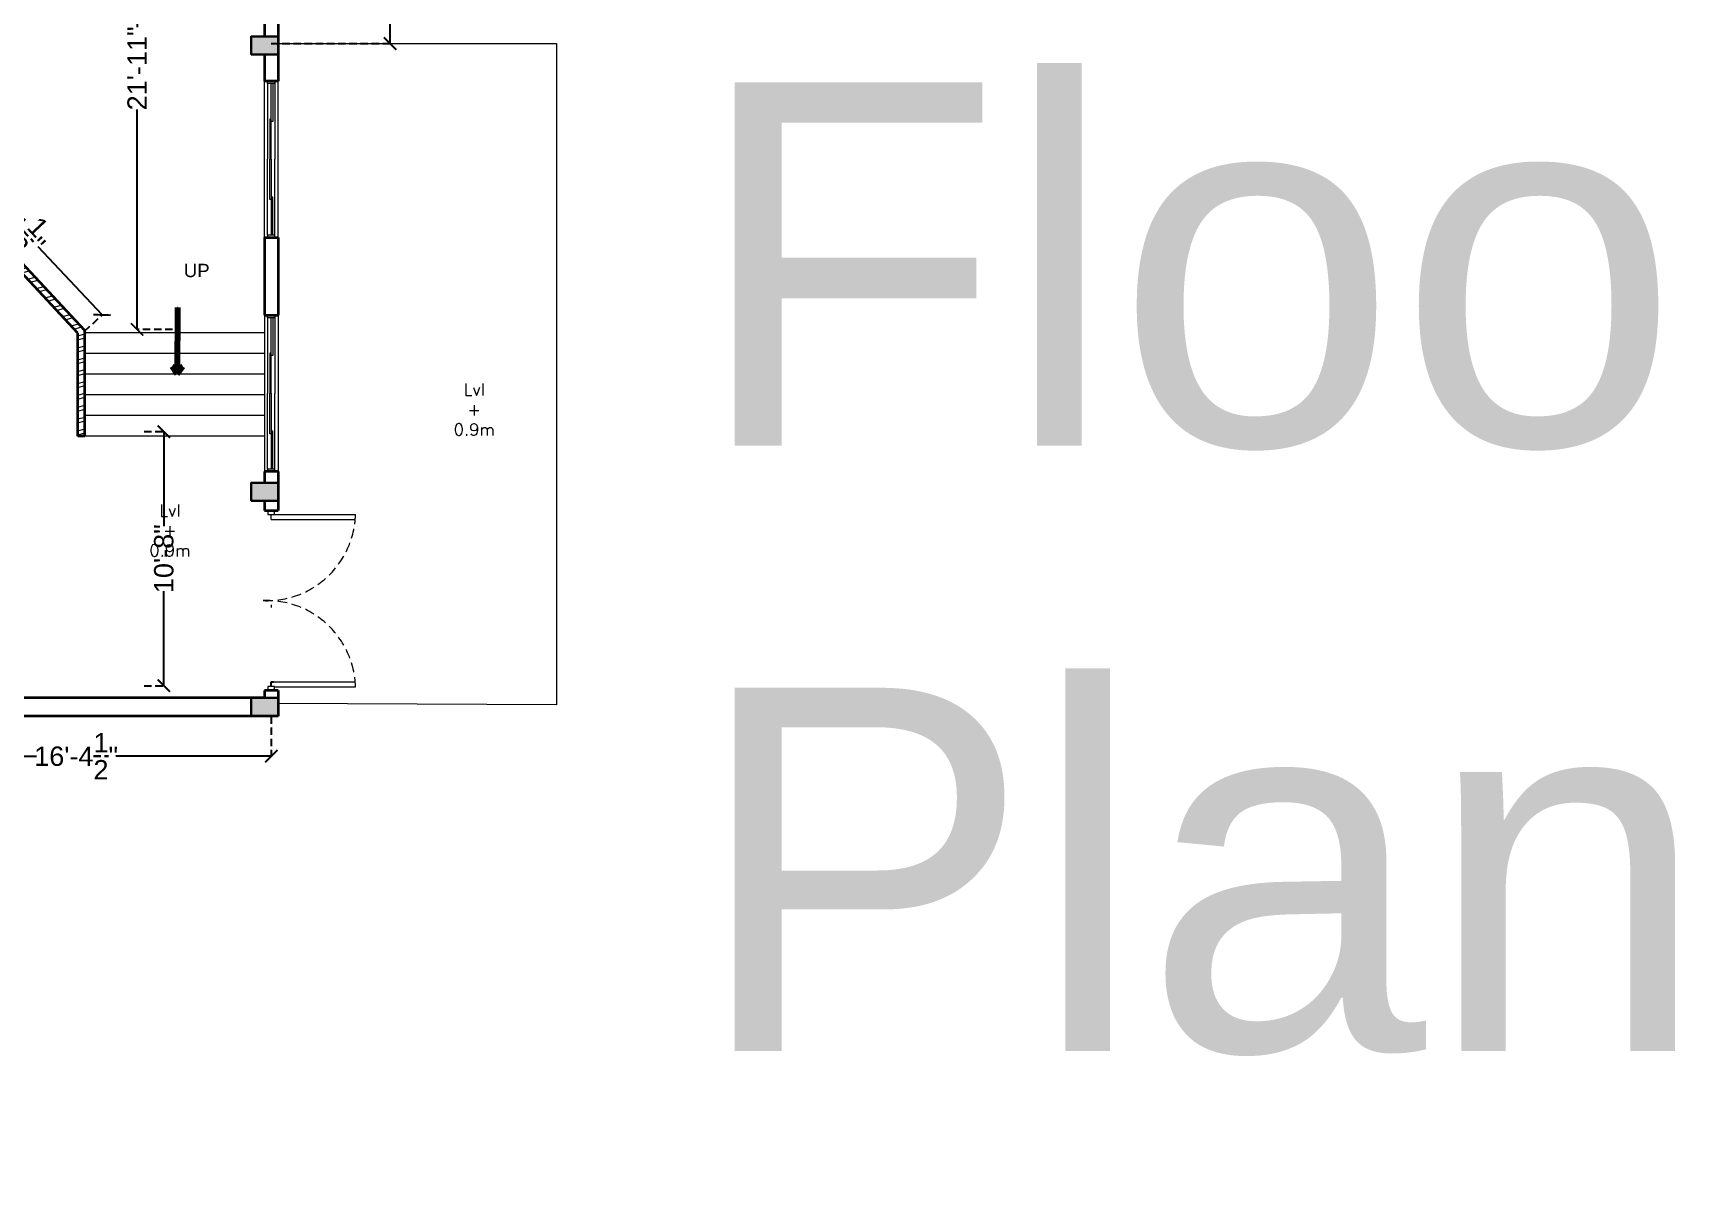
# Model space of a CAD drawing. Header units: inches. Extents: x 845 to 17085, y 908 to 10810.
# Drawn here: x 5018 to 5850, y 1018 to 1594 of the extents above; entities that cross this region are included whole.
import ezdxf

# ---------------------------------------------------------------- set-up
doc = ezdxf.new("R2010")
doc.units = ezdxf.units.IN
doc.header["$LTSCALE"] = 15
doc.header["$MEASUREMENT"] = 0
for name, pattern in [('ACAD_ISO04W100', [30.5, 24, -3, 0.5, -3]), ('CONTINUA', [0]), ('DASHED2', [0.375, 0.25, -0.125])]:
    doc.linetypes.add(name, pattern=pattern)
for name, color, linetype, lineweight in [('.15', 4, 'Continuous', 15), ('c1', 21, 'Continuous', 30), ('FURN', 43, 'Continuous', 18), ('FURNITURE', 175, 'Continuous', 80), ('GR.furniture', 82, 'Continuous', 15), ('GRID', 8, 'ACAD_ISO04W100', 5), ('HATCH', 251, 'Continuous', 5), ('humans', 7, 'Continuous', 15), ('L-TXT', 255, 'Continuous', 9), ('wall 1', 1, 'Continuous', 35), ('WIND & DOOR', 160, 'Continuous', 9)]:
    doc.layers.add(name, color=color, linetype=linetype, lineweight=lineweight)
for name, color, linetype in [('dimension', 7, 'Continuous'), ('TEX', 133, 'Continuous'), ('Text', 255, 'Continuous')]:
    doc.layers.add(name, color=color, linetype=linetype)
doc.layers.add('door and window', color=7, linetype='Continuous', lineweight=25, true_color=0x0609c1)
doc.styles.add('ROMANS', font='ROMANS')
doc.styles.get("Standard").update_dxf_attribs({"font": 'arial.ttf'})
doc.dimstyles.get("Standard").update_dxf_attribs({"dimtxt": 9.75, "dimasz": 6.25, "dimexe": 0.18, "dimexo": 0.0625, "dimgap": 0.09, "dimtad": 0, "dimdec": 1, "dimzin": 0, "dimdsep": 46, "dimlunit": 4, "dimtxsty": 'Standard', "dimblk": 'ARCHTICK', "dimcen": 0.09, "dimadec": 0, "dimazin": 0, "dimtfac": 1, "dimtdec": 1, "dimtofl": 0, "dimtmove": 0, "dimatfit": 3, "dimldrblk": 'ARCHTICK', "dimfxl": 1, "dimtolj": 1, "dimtzin": 0, "dimlwd": 25, "dimarcsym": 0})

# ---------------------------------------------------------------- blocks, each defined once
blk = doc.blocks.new('ARROW')
at = {"layer": 'FURNITURE'}
h = blk.add_hatch(color=4, dxfattribs=at)
h.dxf.hatch_style = 1
h.paths.add_polyline_path([(3172.813, 3642.279), (3172.7, 3642.199), (3172.768, 3642.199)])
h.paths.add_polyline_path([(3172.768, 3642.199), (3172.7, 3642.199), (3172.813, 3642.119)])
at = {"color": 4}
blk.add_line((3173.701, 3642.202), (3173.701, 3642.196), dxfattribs=at)
at = {"layer": 'FURNITURE', "color": 4}
for p, q in [((3172.7, 3642.199), (3172.813, 3642.279)), ((3173.701, 3642.202), (3172.7, 3642.202)), ((3172.813, 3642.279), (3172.768, 3642.199)), ((3173.701, 3642.199), (3172.7, 3642.199)), ((3172.7, 3642.199), (3172.813, 3642.119)), ((3173.701, 3642.196), (3172.7, 3642.196)), ((3172.813, 3642.119), (3172.768, 3642.199))]:
    blk.add_line(p, q, dxfattribs=at)
blk = doc.blocks.new('_ArchTick')
at = {"layer": 'GRID', "color": 0, "const_width": 0.15}
blk.add_lwpolyline([(-0.5, -0.5), (0.5, 0.5)], dxfattribs=at)
blk = doc.blocks.new('*D305')
at = {"layer": 'Defpoints', "color": 0, "linetype": 'DASHED2', "lineweight": 211, "transparency": 16777216}
for p in [(5088.32, 1707.41), (5070.32, 1444.41), (5088.32, 1444.41)]:
    blk.add_point(p, dxfattribs=at)
at = {"layer": 'dimension', "color": 0, "linetype": 'DASHED2', "lineweight": -2, "transparency": 16777216}
for p, q in [((5088.25, 1707.41), (5070.14, 1707.41)), ((5088.25, 1444.41), (5070.14, 1444.41))]:
    blk.add_line(p, q, dxfattribs=at)
at = {"layer": 'dimension', "color": 0, "linetype": 'Continuous', "lineweight": 25, "transparency": 16777216}
for p, q in [((5070.32, 1707.41), (5070.32, 1596.61)), ((5070.32, 1444.41), (5070.32, 1555.2))]:
    blk.add_line(p, q, dxfattribs=at)
at = {"layer": 'dimension', "color": 0, "linetype": 'DASHED2', "lineweight": 25, "transparency": 16777216, "xscale": 6.25, "yscale": 6.25, "zscale": 6.25}
for p, rotation in [((5070.32, 1707.41), 90), ((5070.32, 1444.41), 270)]:
    blk.add_blockref('_ArchTick', p, dxfattribs=dict(at, rotation=rotation))
at = {"layer": 'dimension', "color": 0, "linetype": 'DASHED2', "lineweight": 30, "transparency": 16777216, "insert": (5070.32, 1575.91), "char_height": 9.75, "attachment_point": 5, "rotation": 90}
blk.add_mtext('\\A1;21\'-11"', dxfattribs=at)
blk = doc.blocks.new('*D310')
at = {"layer": 'Defpoints', "color": 0, "linetype": 'DASHED2', "lineweight": 211, "transparency": 16777216}
for p in [(5073.82, 1392.91), (5073.82, 1264.91), (5083.82, 1264.91)]:
    blk.add_point(p, dxfattribs=at)
at = {"layer": 'dimension', "color": 0, "linetype": 'DASHED2', "lineweight": -2, "transparency": 16777216}
for p, q in [((5073.88, 1392.91), (5084, 1392.91)), ((5073.88, 1264.91), (5084, 1264.91))]:
    blk.add_line(p, q, dxfattribs=at)
at = {"layer": 'dimension', "color": 0, "linetype": 'Continuous', "lineweight": 25, "transparency": 16777216}
for p, q in [((5083.82, 1392.91), (5083.82, 1345.28)), ((5083.82, 1264.91), (5083.82, 1312.53))]:
    blk.add_line(p, q, dxfattribs=at)
at = {"layer": 'dimension', "color": 0, "linetype": 'DASHED2', "lineweight": 25, "transparency": 16777216, "xscale": 6.25, "yscale": 6.25, "zscale": 6.25}
for p, rotation in [((5083.82, 1392.91), 90), ((5083.82, 1264.91), 270)]:
    blk.add_blockref('_ArchTick', p, dxfattribs=dict(at, rotation=rotation))
at = {"layer": 'dimension', "color": 0, "linetype": 'DASHED2', "lineweight": 30, "transparency": 16777216, "insert": (5083.82, 1328.91), "char_height": 9.75, "attachment_point": 5, "rotation": 90}
blk.add_mtext('\\A1;10\'-8"', dxfattribs=at)
blk = doc.blocks.new('*D331')
at = {"layer": 'Defpoints', "color": 0, "linetype": 'DASHED2', "lineweight": 211, "transparency": 16777216}
for p in [(5671.72, 4291.1), (4447.8, 4239.51), (5671.72, 4239.51), (4819.32, 1356.91), (4865.82, 1356.91), (4865.82, 1021.91)]:
    blk.add_point(p, dxfattribs=at)
at = {"layer": 'dimension', "color": 0, "linetype": 'DASHED2', "lineweight": -2, "transparency": 16777216}
for p, q in [((4865.75, 1356.91), (4819.14, 1356.91)), ((4865.75, 1021.91), (4819.14, 1021.91))]:
    blk.add_line(p, q, dxfattribs=at)
at = {"layer": 'dimension', "color": 0, "linetype": 'Continuous', "lineweight": 25, "transparency": 16777216}
for p, q in [((4819.32, 1356.91), (4819.32, 1210.11)), ((4819.32, 1021.91), (4819.32, 1168.7))]:
    blk.add_line(p, q, dxfattribs=at)
at = {"layer": 'L-TXT', "color": 0, "linetype": 'DASHED2', "lineweight": -2, "transparency": 16777216}
for p, q in [((4447.8, 4239.58), (4447.8, 4291.28)), ((5671.72, 4239.58), (5671.72, 4291.28))]:
    blk.add_line(p, q, dxfattribs=at)
at = {"layer": 'L-TXT', "color": 0, "linetype": 'Continuous', "lineweight": 25, "transparency": 16777216}
for p, q in [((4447.8, 4291.1), (5048.07, 4291.1)), ((5671.72, 4291.1), (5071.45, 4291.1))]:
    blk.add_line(p, q, dxfattribs=at)
at = {"layer": 'dimension', "color": 0, "linetype": 'DASHED2', "lineweight": 25, "transparency": 16777216, "xscale": 6.25, "yscale": 6.25, "zscale": 6.25}
for p, rotation in [((4819.32, 1356.91), 90), ((4819.32, 1021.91), 270)]:
    blk.add_blockref('_ArchTick', p, dxfattribs=dict(at, rotation=rotation))
at = {"layer": 'L-TXT', "color": 0, "linetype": 'DASHED2', "lineweight": 25, "transparency": 16777216, "xscale": 6.25, "yscale": 6.25, "zscale": 6.25, "rotation": 180}
blk.add_blockref('_ArchTick', (4447.8, 4291.1), dxfattribs=at)
at = {"layer": 'L-TXT', "color": 0, "linetype": 'DASHED2', "lineweight": 25, "transparency": 16777216, "xscale": 6.25, "yscale": 6.25, "zscale": 6.25}
blk.add_blockref('_ArchTick', (5671.72, 4291.1), dxfattribs=at)
at = {"layer": 'dimension', "color": 0, "linetype": 'DASHED2', "lineweight": 30, "transparency": 16777216, "insert": (4819.32, 1189.41), "char_height": 9.75, "attachment_point": 5, "rotation": 90}
blk.add_mtext('\\A1;27\'-11"', dxfattribs=at)
at = {"layer": 'L-TXT', "color": 0, "linetype": 'DASHED2', "lineweight": 211, "transparency": 16777216, "insert": (5059.76, 4291.1), "char_height": 9.75, "attachment_point": 5}
blk.add_mtext("\\A1;102'", dxfattribs=at)
blk = doc.blocks.new('*D339')
at = {"layer": 'Defpoints', "color": 0, "linetype": 'DASHED2', "lineweight": 211, "transparency": 16777216}
for p in [(4961.18, 1549.22), (4952.32, 1540.91), (5043.82, 1443.41)]:
    blk.add_point(p, dxfattribs=at)
at = {"layer": 'dimension', "color": 0, "linetype": 'DASHED2', "lineweight": -2, "transparency": 16777216}
for p, q in [((4952.36, 1540.95), (4961.31, 1549.34)), ((5043.86, 1443.45), (5052.81, 1451.84))]:
    blk.add_line(p, q, dxfattribs=at)
at = {"layer": 'dimension', "color": 0, "linetype": 'Continuous', "lineweight": 25, "transparency": 16777216}
for p, q in [((4961.18, 1549.22), (4993.29, 1515)), ((5052.68, 1451.72), (5020.57, 1485.94))]:
    blk.add_line(p, q, dxfattribs=at)
at = {"layer": 'dimension', "color": 0, "linetype": 'DASHED2', "lineweight": 25, "transparency": 16777216, "xscale": 6.25, "yscale": 6.25, "zscale": 6.25}
for p, rotation in [((4961.18, 1549.22), 133.1816970355482), ((5052.68, 1451.72), 313.1816970355482)]:
    blk.add_blockref('_ArchTick', p, dxfattribs=dict(at, rotation=rotation))
at = {"layer": 'dimension', "color": 0, "linetype": 'DASHED2', "lineweight": 30, "transparency": 16777216, "insert": (5006.93, 1500.47), "char_height": 9.75, "attachment_point": 5, "rotation": 313.1817}
blk.add_mtext('\\A1;11\'-1{\\H1x;\\S1/2;}"', dxfattribs=at)
blk = doc.blocks.new('*D343')
at = {"layer": 'Defpoints', "color": 0, "linetype": 'DASHED2', "lineweight": 211, "transparency": 16777216}
for p in [(5137.82, 2082.91), (5137.82, 1588.41), (5197.82, 1588.41)]:
    blk.add_point(p, dxfattribs=at)
at = {"layer": 'dimension', "color": 0, "linetype": 'DASHED2', "lineweight": -2, "transparency": 16777216}
for p, q in [((5137.88, 2082.91), (5198, 2082.91)), ((5137.88, 1588.41), (5198, 1588.41))]:
    blk.add_line(p, q, dxfattribs=at)
at = {"layer": 'dimension', "color": 0, "linetype": 'Continuous', "lineweight": 25, "transparency": 16777216}
for p, q in [((5197.82, 2082.91), (5197.82, 1856.24)), ((5197.82, 1588.41), (5197.82, 1815.07))]:
    blk.add_line(p, q, dxfattribs=at)
at = {"layer": 'dimension', "color": 0, "linetype": 'DASHED2', "lineweight": 25, "transparency": 16777216, "xscale": 6.25, "yscale": 6.25, "zscale": 6.25}
for p, rotation in [((5197.82, 2082.91), 90), ((5197.82, 1588.41), 270)]:
    blk.add_blockref('_ArchTick', p, dxfattribs=dict(at, rotation=rotation))
at = {"layer": 'dimension', "color": 0, "linetype": 'DASHED2', "lineweight": 30, "transparency": 16777216, "insert": (5197.82, 1835.66), "char_height": 9.75, "attachment_point": 5, "rotation": 90}
blk.add_mtext('\\A1;41\'-2{\\H1x;\\S1/2;}"', dxfattribs=at)
blk = doc.blocks.new('*D367')
at = {"layer": 'Defpoints', "color": 0, "linetype": 'DASHED2', "lineweight": 211, "transparency": 16777216}
for p in [(4941.32, 1249.55), (5137.95, 1249.55), (4941.32, 1229.41)]:
    blk.add_point(p, dxfattribs=at)
at = {"layer": 'dimension', "color": 0, "linetype": 'DASHED2', "lineweight": -2, "transparency": 16777216}
for p, q in [((4941.32, 1249.48), (4941.32, 1229.23)), ((5137.95, 1249.48), (5137.95, 1229.23))]:
    blk.add_line(p, q, dxfattribs=at)
at = {"layer": 'dimension', "color": 0, "linetype": 'Continuous', "lineweight": 25, "transparency": 16777216}
for p, q in [((4941.32, 1229.41), (5019.7, 1229.41)), ((5137.95, 1229.41), (5059.56, 1229.41))]:
    blk.add_line(p, q, dxfattribs=at)
at = {"layer": 'dimension', "color": 0, "linetype": 'DASHED2', "lineweight": 25, "transparency": 16777216, "xscale": 6.25, "yscale": 6.25, "zscale": 6.25, "rotation": 180}
blk.add_blockref('_ArchTick', (4941.32, 1229.41), dxfattribs=at)
at = {"layer": 'dimension', "color": 0, "linetype": 'DASHED2', "lineweight": 25, "transparency": 16777216, "xscale": 6.25, "yscale": 6.25, "zscale": 6.25}
blk.add_blockref('_ArchTick', (5137.95, 1229.41), dxfattribs=at)
at = {"layer": 'dimension', "color": 0, "linetype": 'DASHED2', "lineweight": 30, "transparency": 16777216, "insert": (5039.63, 1229.41), "char_height": 9.75, "attachment_point": 5}
blk.add_mtext('\\A1;16\'-4{\\H1x;\\S1/2;}"', dxfattribs=at)

msp = doc.modelspace()

# ---------------------------------------------------------------- hatches: boundary and pattern name
at = {"layer": 'HATCH'}
h = msp.add_hatch(color=256, dxfattribs=at)
h.dxf.hatch_style = 1
h.paths.add_polyline_path([(5141.39, 1592), (5141.39, 1582.96), (5127.81, 1582.96), (5127.81, 1592)])
h = msp.add_hatch(dxfattribs=at)
h.set_pattern_fill('ANSI32', color=256, scale=0.603121, angle=151)
h.set_pattern_definition([(196, (-83865.533, 37512.9175), (1.58346172, -5.52218727), []), (196, (-83867.9015, 37514.2304), (1.58346172, -5.52218727), [])])
h.paths.add_polyline_path([(5043.98, 1443.94), (4953.27, 1541.18), (4950.69, 1538.87), (5040.51, 1442.57), (5040.51, 1390.66), (5043.98, 1390.66)])
h = msp.add_hatch(color=256, dxfattribs=at)
h.dxf.hatch_style = 1
h.paths.add_polyline_path([(5141.39, 1367.12), (5141.39, 1358.07), (5127.81, 1358.07), (5127.81, 1367.12)])
h = msp.add_hatch(color=256, dxfattribs=at)
h.dxf.hatch_style = 1
h.paths.add_polyline_path([(5141.39, 1258.79), (5141.39, 1249.55), (5127.81, 1249.55), (5127.81, 1258.79)])

# ---------------------------------------------------------------- linework, layer by layer
at = {"layer": '.15', "lineweight": 15}
for p, q in [((5134.44, 1490.71), (5134.44, 1569.48)), ((5141.38, 1490.71), (5141.38, 1569.48)), ((5134.44, 1451.53), (5134.44, 1372.76)), ((5141.38, 1451.53), (5141.38, 1372.76))]:
    msp.add_line(p, q, dxfattribs=at)
at = {"layer": 'c1'}
for points in [[(5141.38, 1582.96), (5141.38, 1592), (5127.81, 1592), (5127.81, 1582.96)], [(5141.38, 1358.07), (5141.38, 1367.12), (5127.81, 1367.12), (5127.81, 1358.07)], [(5141.38, 1249.55), (5141.38, 1258.79), (5127.81, 1258.79), (5127.81, 1249.55)]]:
    msp.add_lwpolyline(points, close=True, dxfattribs=at)
at = {"layer": 'door and window', "color": 18, "lineweight": 0, "true_color": 0x000000}
for p, q in [((5137.91, 1348.62), (5137.91, 1351.12)), ((5137.91, 1348.62), (5180.25, 1348.62)), ((5139.57, 1351.12), (5180.4, 1351.12)), ((5137.91, 1305.61), (5137.91, 1304.26)), ((5138.99, 1266.92), (5180.25, 1266.92)), ((5139.57, 1264.42), (5180.4, 1264.42))]:
    msp.add_line(p, q, dxfattribs=at)
at = {"layer": 'door and window', "color": 18, "linetype": 'ByBlock', "true_color": 0x000000}
for p, q in [((5137.9, 1266.85), (5137.9, 1266.92)), ((5137.9, 1266.92), (5138.99, 1266.92)), ((5137.91, 1264.49), (5137.9, 1266.85))]:
    msp.add_line(p, q, dxfattribs=at)
at = {"layer": 'door and window', "color": 18, "lineweight": 0, "true_color": 0x000000}
for points in [[(5136.21, 1351.12), (5139.61, 1351.12), (5139.61, 1353.17), (5136.21, 1353.17)], [(5136.21, 1262.44), (5139.61, 1262.44), (5139.61, 1264.49), (5136.21, 1264.49)]]:
    msp.add_lwpolyline(points, close=True, dxfattribs=at)
at = {"layer": 'FURN'}
for p, q in [((5134.44, 1442.68), (5043.98, 1442.68)), ((5134.44, 1432.28), (5043.98, 1432.28)), ((5134.44, 1421.88), (5043.98, 1421.88)), ((5134.44, 1421.88), (5043.98, 1421.88)), ((5134.44, 1411.47), (5043.98, 1411.47)), ((5134.44, 1401.07), (5043.98, 1401.07)), ((5134.44, 1390.66), (5043.98, 1390.66))]:
    msp.add_line(p, q, dxfattribs=at)
at = {"layer": 'GR.furniture', "ltscale": 2}
for p, q in [((5138.57, 1353.17), (5139.43, 1352.34)), ((5138.55, 1262.44), (5139.42, 1263.28))]:
    msp.add_line(p, q, dxfattribs=at)
at = {"layer": 'humans', "linetype": 'ByBlock'}
for p, q in [((5141.31, 1588.41), (5281.64, 1588.41)), ((5281.64, 1588.41), (5281.64, 1255.3)), ((5281.64, 1255.3), (5141.31, 1255.99))]:
    msp.add_line(p, q, dxfattribs=at)
at = {"layer": 'wall 1', "ltscale": 1.5}
for p, q in [((5134.44, 1608.66), (5134.44, 1592)), ((5141.38, 1608.66), (5141.38, 1569.48)), ((5134.44, 1582.96), (5134.44, 1569.48)), ((5141.38, 1569.48), (5134.44, 1569.48)), ((5043.98, 1443.94), (4953.27, 1541.18)), ((5040.51, 1442.57), (4950.69, 1538.87)), ((5134.44, 1490.71), (5134.44, 1451.53)), ((5134.44, 1490.71), (5141.38, 1490.71)), ((5141.38, 1490.71), (5141.38, 1451.53)), ((5134.44, 1451.53), (5141.38, 1451.53)), ((5040.51, 1390.66), (5040.51, 1442.57)), ((5043.98, 1390.66), (5043.98, 1443.94)), ((5043.98, 1390.66), (5040.51, 1390.66)), ((5134.44, 1372.76), (5134.44, 1367.12)), ((5141.38, 1372.76), (5134.44, 1372.76)), ((5141.38, 1372.76), (5141.38, 1353.17)), ((5134.44, 1358.07), (5134.44, 1353.17)), ((5134.44, 1353.17), (5141.38, 1353.17)), ((5134.44, 1258.79), (4943.38, 1258.79)), ((5134.44, 1262.44), (5134.44, 1258.79)), ((5141.38, 1262.44), (5134.44, 1262.44)), ((5141.38, 1262.44), (5141.38, 1249.55)), ((5134.44, 1249.55), (4940.91, 1249.64)), ((5141.45, 1249.55), (5134.44, 1249.55))]:
    msp.add_line(p, q, dxfattribs=at)
at = {"layer": 'WIND & DOOR', "linetype": 'CONTINUA', "lineweight": 5, "ltscale": 0.4}
for p, q in [((5136.07, 1568.25), (5136.07, 1569.48)), ((5136.07, 1569.48), (5139.76, 1569.48)), ((5139.76, 1568.25), (5136.07, 1568.25)), ((5136.07, 1568.25), (5136.07, 1530.1)), ((5137.91, 1549.17), (5137.91, 1568.25)), ((5138.65, 1568.25), (5138.65, 1549.17)), ((5139.76, 1569.48), (5139.76, 1568.25)), ((5139.76, 1568.25), (5139.76, 1530.1)), ((5137.91, 1550.4), (5137.17, 1550.4)), ((5137.17, 1550.4), (5137.17, 1530.1)), ((5137.91, 1530.1), (5137.91, 1550.4)), ((5138.65, 1549.17), (5137.91, 1549.17)), ((5136.07, 1491.94), (5136.07, 1530.1)), ((5137.91, 1530.1), (5137.17, 1530.1)), ((5137.17, 1509.79), (5137.17, 1530.1)), ((5137.91, 1530.1), (5137.91, 1509.79)), ((5139.76, 1491.94), (5139.76, 1530.1)), ((5137.91, 1509.79), (5137.17, 1509.79)), ((5138.65, 1511.02), (5137.91, 1511.02)), ((5137.91, 1511.02), (5137.91, 1491.94)), ((5138.65, 1491.94), (5138.65, 1511.02)), ((5139.76, 1491.94), (5136.07, 1491.94)), ((5136.07, 1491.94), (5136.07, 1490.71)), ((5139.76, 1491.94), (5136.07, 1491.94)), ((5136.07, 1491.94), (5136.07, 1490.71)), ((5136.07, 1490.71), (5139.76, 1490.71)), ((5136.07, 1490.71), (5139.76, 1490.71)), ((5139.76, 1490.71), (5139.76, 1491.94)), ((5139.76, 1490.71), (5139.76, 1491.94)), ((5136.07, 1450.3), (5136.07, 1451.53)), ((5136.07, 1451.53), (5139.76, 1451.53)), ((5136.07, 1450.3), (5136.07, 1451.53)), ((5136.07, 1451.53), (5139.76, 1451.53)), ((5136.07, 1450.3), (5136.07, 1412.14)), ((5139.76, 1450.3), (5136.07, 1450.3)), ((5139.76, 1450.3), (5136.07, 1450.3)), ((5137.91, 1431.22), (5137.91, 1450.3)), ((5138.65, 1450.3), (5138.65, 1431.22)), ((5139.76, 1451.53), (5139.76, 1450.3)), ((5139.76, 1451.53), (5139.76, 1450.3)), ((5139.76, 1450.3), (5139.76, 1412.14)), ((5137.91, 1432.45), (5137.17, 1432.45)), ((5137.17, 1432.45), (5137.17, 1412.14)), ((5137.91, 1412.14), (5137.91, 1432.45)), ((5138.65, 1431.22), (5137.91, 1431.22)), ((5136.07, 1373.99), (5136.07, 1412.14)), ((5137.91, 1412.14), (5137.17, 1412.14)), ((5137.17, 1391.83), (5137.17, 1412.14)), ((5137.91, 1412.14), (5137.91, 1391.83)), ((5139.76, 1373.99), (5139.76, 1412.14)), ((5137.91, 1391.83), (5137.17, 1391.83)), ((5138.65, 1393.07), (5137.91, 1393.07)), ((5137.91, 1393.07), (5137.91, 1373.99)), ((5138.65, 1373.99), (5138.65, 1393.07)), ((5139.76, 1373.99), (5136.07, 1373.99)), ((5136.07, 1373.99), (5136.07, 1372.76)), ((5139.76, 1372.76), (5139.76, 1373.99)), ((5136.07, 1372.76), (5139.76, 1372.76))]:
    msp.add_line(p, q, dxfattribs=at)
at = {"layer": 'WIND & DOOR', "linetype": 'DASHED2', "lineweight": 9, "ltscale": 1.3}
for centre, start, end in [((5135.63, 1352.53), 267.80076, 358.19275), ((5135.63, 1263.01), 1.80725, 92.19924)]:
    msp.add_arc(centre, 44.79, start, end, dxfattribs=at)

# ---------------------------------------------------------------- block references
at = {"layer": 'Text', "ltscale": 0.115, "xscale": 33.60439883689735, "yscale": 33.60439883689735, "zscale": 33.60439883689735, "rotation": 89.66720512827547}
msp.add_blockref('ARROW', (126863.17, -105903.92), dxfattribs=at)

# ---------------------------------------------------------------- texts
at = {"layer": 'humans', "linetype": 'ByBlock', "insert": (5350.37, 1568.85), "char_height": 182.947, "attachment_point": 1}
msp.add_mtext_dynamic_manual_height_columns('Floor Plan', width=979.7067, gutter_width=30, heights=[0], dxfattribs=at)
at = {"layer": 'TEX', "insert": (5106.9, 1470.63), "char_height": 6.721, "attachment_point": 9}
msp.add_mtext_dynamic_manual_height_columns('UP', width=0.00275, gutter_width=0.0139, heights=[0], dxfattribs=at)
at = {"layer": 'Text', "ltscale": 0.115, "char_height": 6.0312, "attachment_point": 9, "style": 'ROMANS'}
for insert in [(5242.18, 1390.95), (5088.85, 1330.07)]:
    msp.add_mtext_dynamic_manual_height_columns('\\pxqc;Lvl + 0.9m', width=3.9371, gutter_width=0.00837, heights=[0], dxfattribs=dict(at, insert=insert))

# ---------------------------------------------------------------- dimensions: what is measured, and where the dimension line sits
at = {"layer": 'dimension', "linetype": 'DASHED2', "lineweight": 30}
for p1, p2, distance, picture, middle in [((4865.82, 1021.91), (4865.82, 1356.91), 46.5, '*D331', (4819.32, 1189.41)), ((5137.82, 2082.91), (5137.82, 1588.41), 60, '*D343', (5197.82, 1835.66)), ((5088.32, 1707.41), (5088.32, 1444.41), -18, '*D305', (5070.32, 1575.91)), ((5043.82, 1443.41), (4952.32, 1540.91), -12.15, '*D339', (5006.93, 1500.47)), ((5073.82, 1392.91), (5073.82, 1264.91), 10, '*D310', (5083.82, 1328.91)), ((5137.95, 1249.55), (4941.32, 1249.55), 20.14, '*D367', (5039.63, 1229.41))]:
    dim = msp.add_aligned_dim(p1=p1, p2=p2, distance=distance, dimstyle='Standard', dxfattribs=at)
    dim.commit()
    dim.dimension.update_dxf_attribs({"geometry": picture, "text_midpoint": middle})
at = {"layer": 'L-TXT', "linetype": 'DASHED2', "lineweight": 211}
dim = msp.add_aligned_dim(p1=(4447.8, 4239.51), p2=(5671.72, 4239.51), distance=51.58, dimstyle='Standard', dxfattribs=at)
dim.commit()
dim.dimension.update_dxf_attribs({"geometry": '*D331', "text_midpoint": (5059.76, 4291.1)})

doc.saveas('drawing.dxf')
